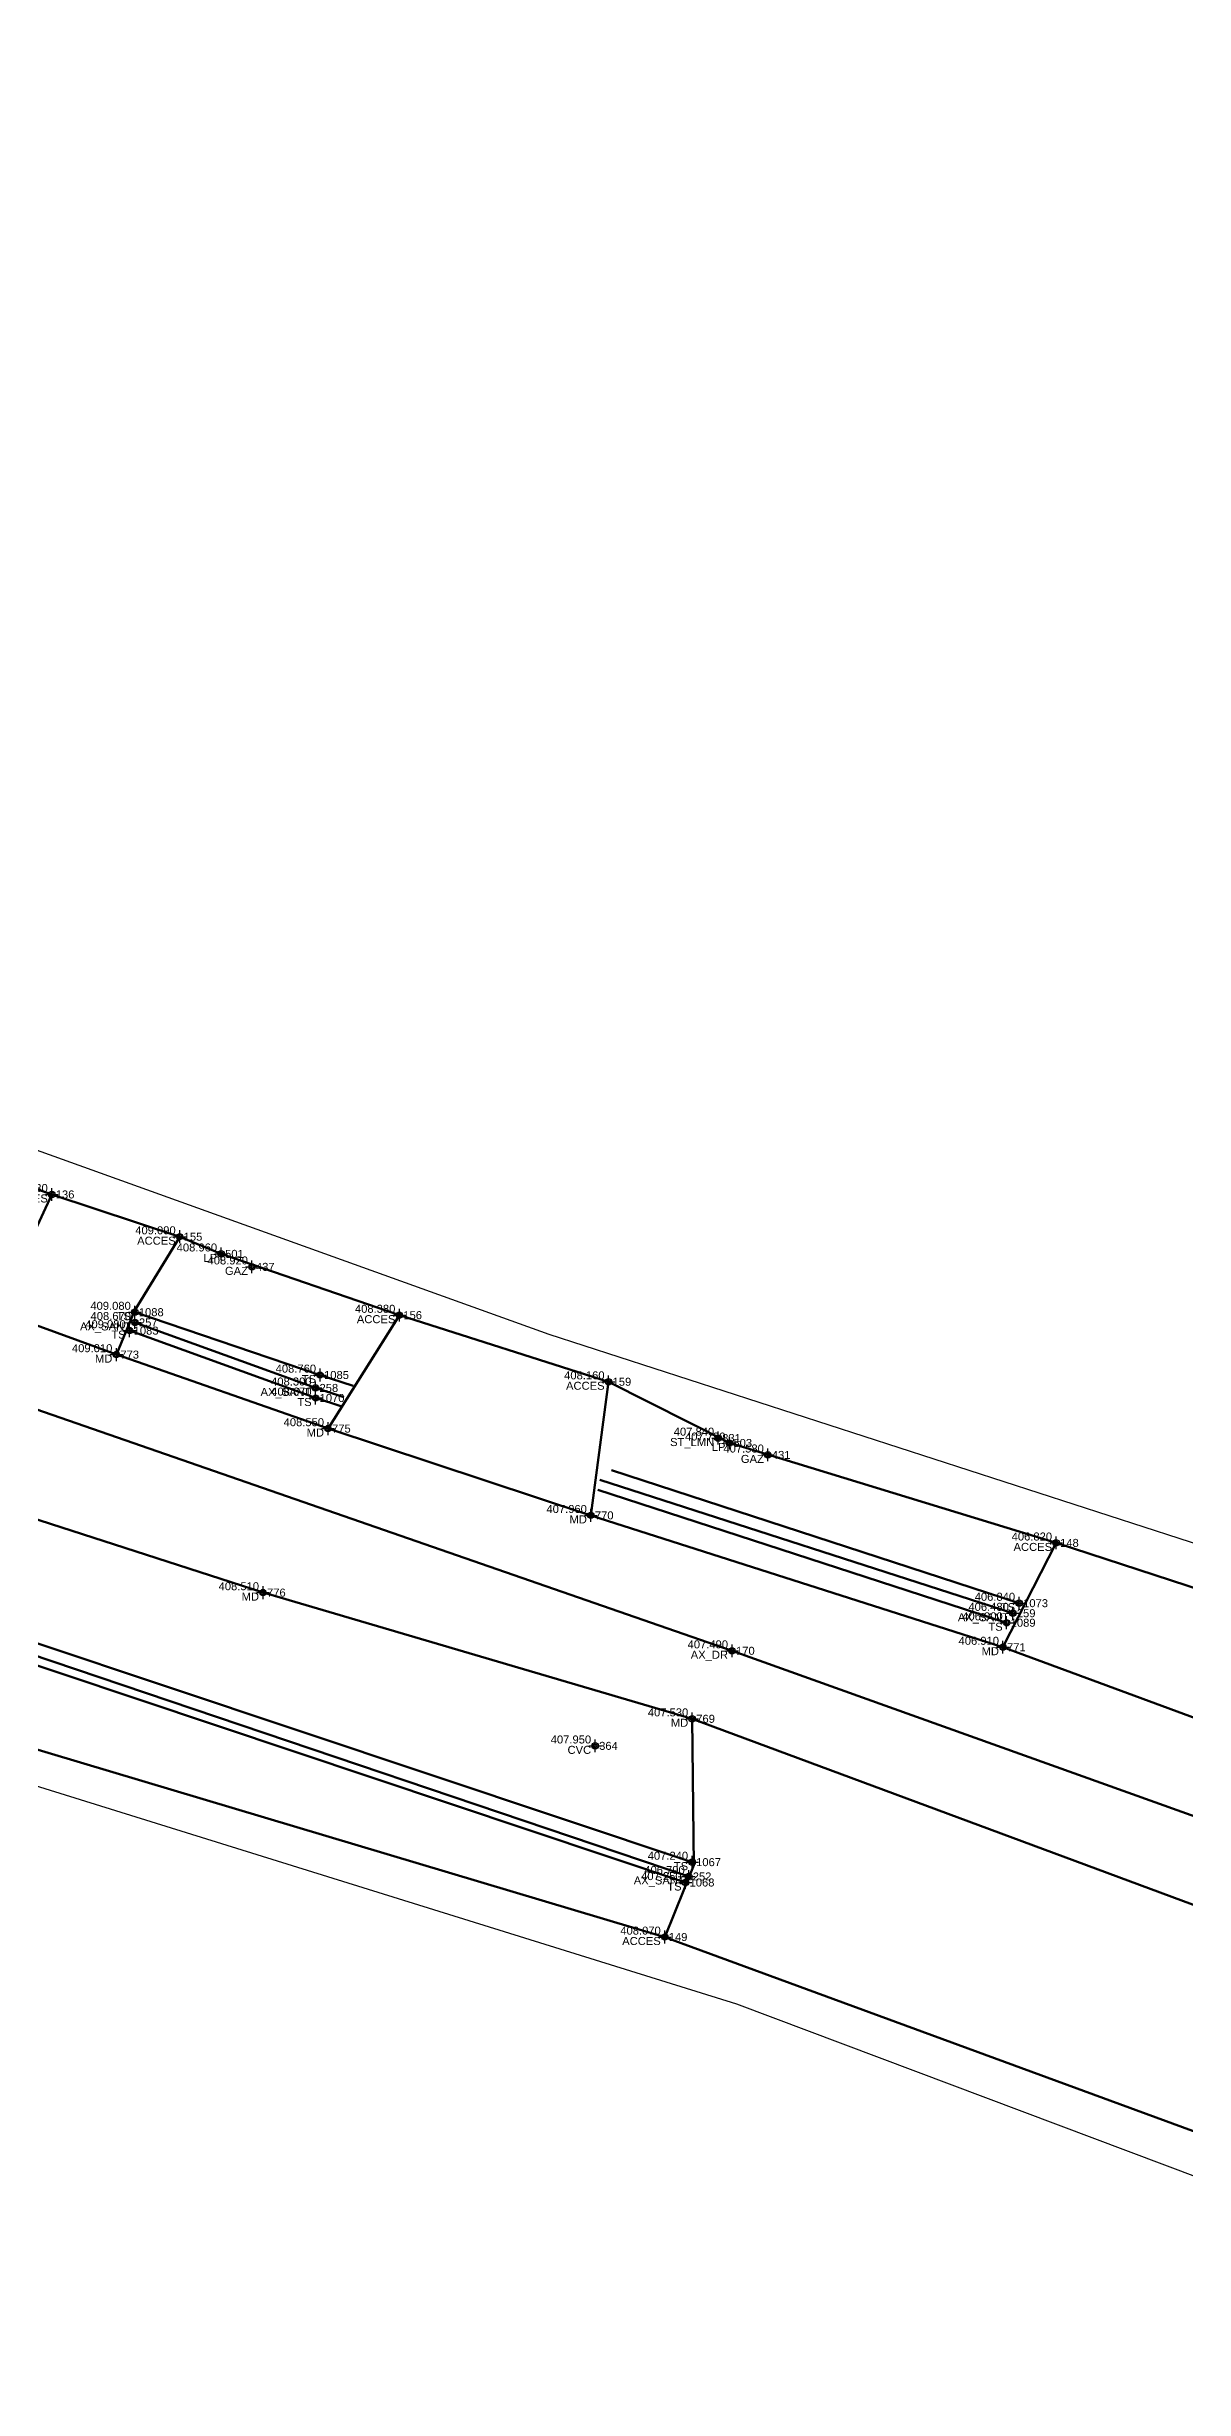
# Model space of a CAD drawing. Extents: x 396921 to 401273, y 555385 to 556691.
# Drawn here: x 397340.8 to 397376.4, y 556610.6 to 556683.8 of the extents above; entities that cross this region are included whole.
import ezdxf
from ezdxf.enums import TextEntityAlignment as Align

# ---------------------------------------------------------------- set-up
doc = ezdxf.new("R2010")
doc.units = 0
doc.header["$PDMODE"] = 34
doc.header["$PDSIZE"] = 0.2
for name, color, linetype in [('Boundary', 30, 'Continuous'), ('TOPO_CERC', 1, 'Continuous'), ('TOPO_CODE', 7, 'Continuous'), ('TOPO_ELEVATION', 7, 'Continuous'), ('TOPO_POINT_ID', 7, 'Continuous'), ('TOPO_POINTS', 7, 'Continuous'), ('TOPO_SYMBOL', 1, 'Continuous')]:
    doc.layers.add(name, color=color, linetype=linetype)
doc.layers.add('RO-LINES-LIN', color=7, linetype='Continuous', lineweight=25)
doc.styles.get("Standard").update_dxf_attribs({"font": 'arial.ttf'})

# ---------------------------------------------------------------- blocks, each defined once
blk = doc.blocks.new('PUNCTOPO')
at = {"layer": 'TOPO_CERC'}
blk.add_circle((0, 0), 0.25, dxfattribs=at)
at = {"layer": 'TOPO_SYMBOL'}
blk.add_point((0, 0), dxfattribs=at)

msp = doc.modelspace()

# ---------------------------------------------------------------- linework, layer by layer
at = {"layer": 'Boundary'}
for points in [[(397390.399, 556632.578), (397356.519, 556643.552), (397324.524, 556655.064), (397305.356, 556659.811), (397263.768, 556669.917), (397237.952, 556675.441), (397232.415, 556676.579), (397228.374, 556671.221), (397225.482, 556672.412), (397208.629, 556666.324), (397187.514, 556659.938), (397167.587, 556660.448), (397154.639, 556662.361), (397146.898, 556663.891), (397123.352, 556667.975), (397116.249, 556669.421), (397110.095, 556670.414), (397098.96, 556673.16), (397088.794, 556674.922), (397085.063, 556676.265)], [(397319.101, 556441.045), (397321.6, 556450.569), (397326.996, 556458.985), (397330.022, 556492.739), (397330.67, 556503.776), (397330.346, 556515.266), (397327.749, 556527.266), (397316.461, 556550.971), (397307.492, 556568.744), (397302.52, 556581.984), (397305.056, 556606.927), (397308.352, 556621.196), (397313.653, 556628.178), (397321.316, 556632.763), (397333.511, 556631.63), (397362.372, 556622.639), (397392.418, 556611.332)]]:
    msp.add_lwpolyline(points, dxfattribs=at)
at = {"layer": 'RO-LINES-LIN', "lineweight": 50}
for points in [[(397422.389, 556612.098, 403.37), (397362.233, 556633.672, 407.49), (397323.4, 556647.15, 410.92), (397301.82, 556652.167, 412.53), (397288.032, 556655.693, 413.73), (397275.785, 556658.077, 414.92), (397251.177, 556662.586, 417.88), (397244.36, 556663.188, 418.67), (397232.668, 556662.459, 419.94), (397207.011, 556657.761, 422.19), (397187.117, 556655.703, 423.93), (397149.289, 556657.998, 427.68), (397124.293, 556663.588, 429.58), (397086.569, 556671.417, 432.33), (397058.919, 556672.151, 434.85), (397051.505, 556671.579, 435.43), (397026.182, 556669.28, 437.08), (396989.486, 556677.616, 438.9), (396979.834, 556678.246, 439.48), (396949.033, 556683.784, 440.81)], [(397277.805, 556665.592, 414.9), (397278.655, 556660.475, 414.64), (397281.113, 556659.363, 414.43), (397292.405, 556657.196, 413.34), (397300.77, 556655.606, 412.61), (397306.595, 556654.028, 412.18), (397314.862, 556652.446, 411.64), (397320.281, 556650.915, 411.24), (397339.297, 556644.28, 409.27), (397343.008, 556642.925, 409.01), (397349.618, 556640.613, 408.55), (397357.826, 556637.902, 407.96), (397370.694, 556633.784, 406.91), (397382.169, 556629.548, 406.08)], [(397340.991, 556647.929, 409.23), (397331.754, 556651.235, 410.05), (397331.619, 556651.266, 410.08), (397325.41, 556653.884, 410.97), (397324.714, 556653.99, 410.54), (397322.425, 556654.54, 411.09), (397322.171, 556654.54, 410.63)], [(397339.297, 556644.28, 409.27), (397340.991, 556647.929, 409.23), (397344.985, 556646.609, 409.09), (397343.576, 556644.292, 409.038), (397343.008, 556642.925, 409.01)], [(397344.985, 556646.609, 409.09), (397340.991, 556647.929, 409.23)], [(397310.741, 556556.931, 419.51), (397305.841, 556566.862, 418.75), (397302.198, 556574.434, 418.27), (397298.19, 556582.875, 417.7), (397298.961, 556591.516, 416.95), (397301.001, 556606.369, 415.77), (397301.092, 556612.41, 415.27), (397302.062, 556641.697, 412.83), (397304.355, 556646.632, 412.37), (397312.061, 556646.968, 411.78), (397347.588, 556635.489, 408.51), (397360.991, 556631.547, 407.53), (397383.6, 556623.153, 405.84)], [(397346.279, 556646.073, 408.96), (397344.985, 556646.609, 409.09)], [(397351.845, 556644.157, 408.38), (397346.279, 556646.073, 408.96)], [(397343.584, 556644.25, 409.08), (397349.369, 556642.288, 408.76)], [(397349.227, 556641.884, 408.3), (397343.589, 556643.93, 408.67)], [(397349.618, 556640.613, 408.55), (397351.845, 556644.157, 408.38), (397358.378, 556642.077, 408.16), (397357.826, 556637.902, 407.96)], [(397343.423, 556643.675, 409.08), (397349.23, 556641.57, 408.67)], [(397350.115, 556641.597, 408.226), (397349.227, 556641.884, 408.3)], [(397349.369, 556642.288, 408.76), (397350.407, 556641.949, 408.669)], [(397372.352, 556637.042, 406.82), (397362.153, 556640.165, 407.79), (397358.378, 556642.077, 408.16)], [(397349.23, 556641.57, 408.67), (397350.019, 556641.313, 408.605)], [(397324.041, 556639.42, 410.24), (397324.041, 556639.42, 410.24), (397324.041, 556639.42, 410.24), (397360.987, 556627.068, 407.24)], [(397317.267, 556634.137, 411.67), (397324.172, 556638.69, 410.16), (397360.782, 556626.432, 407.25)], [(397360.881, 556626.621, 406.79), (397324.049, 556639.071, 409.79), (397317.896, 556635.112, 410.96)], [(397358.047, 556638.701, 407.947), (397370.809, 556634.548, 406.9)], [(397371.002, 556634.845, 406.48), (397358.104, 556639.014, 407.558)], [(397358.469, 556639.316, 407.96), (397371.198, 556635.159, 406.84)], [(397370.694, 556633.784, 406.91), (397372.352, 556637.042, 406.82), (397383.094, 556633.532, 406.19), (397382.445, 556631.203, 406.125), (397382.169, 556629.548, 406.08)], [(397360.132, 556624.729, 408.07), (397333.206, 556632.77, 410.92), (397324.351, 556634.219, 411.26), (397319.271, 556633.032, 411.62), (397313.143, 556629.166, 412.71)], [(397383.6, 556623.153, 405.84), (397381.036, 556617.047, 406.61), (397360.132, 556624.729, 408.07), (397361.041, 556626.971, 407.883), (397360.991, 556631.547, 407.53)]]:
    msp.add_polyline3d(points, dxfattribs=at)

# ---------------------------------------------------------------- block references
at = {"layer": 'TOPO_POINTS'}
ref = msp.add_blockref('PUNCTOPO', (397340.991, 556647.929, 409.23), dxfattribs=dict(at, xscale=0.25, yscale=0.25, zscale=0.25))
ref.add_attrib('POINT', '136', dxfattribs={"layer": 'TOPO_POINT_ID', "height": 0.25}).set_placement((397341.116, 556647.929, 409.23), align=Align.MIDDLE_LEFT)
ref.add_attrib('ELEVATION', '409.230', dxfattribs={"layer": 'TOPO_ELEVATION', "height": 0.25}).set_placement((397340.866, 556647.929, 409.23), align=Align.BOTTOM_RIGHT)
ref.add_attrib('CODE', 'ACCES', dxfattribs={"layer": 'TOPO_CODE', "height": 0.25}).set_placement((397340.866, 556647.929, 409.23), align=Align.TOP_RIGHT)
ref = msp.add_blockref('PUNCTOPO', (397344.985, 556646.609, 409.09), dxfattribs=dict(at, xscale=0.25, yscale=0.25, zscale=0.25))
ref.add_attrib('POINT', '155', dxfattribs={"layer": 'TOPO_POINT_ID', "height": 0.25}).set_placement((397345.11, 556646.609, 409.09), align=Align.MIDDLE_LEFT)
ref.add_attrib('ELEVATION', '409.090', dxfattribs={"layer": 'TOPO_ELEVATION', "height": 0.25}).set_placement((397344.86, 556646.609, 409.09), align=Align.BOTTOM_RIGHT)
ref.add_attrib('CODE', 'ACCES', dxfattribs={"layer": 'TOPO_CODE', "height": 0.25}).set_placement((397344.86, 556646.609, 409.09), align=Align.TOP_RIGHT)
ref = msp.add_blockref('PUNCTOPO', (397346.279, 556646.073, 408.96), dxfattribs=dict(at, xscale=0.25, yscale=0.25, zscale=0.25))
ref.add_attrib('POINT', '501', dxfattribs={"layer": 'TOPO_POINT_ID', "height": 0.25}).set_placement((397346.404, 556646.073, 408.96), align=Align.MIDDLE_LEFT)
ref.add_attrib('ELEVATION', '408.960', dxfattribs={"layer": 'TOPO_ELEVATION', "height": 0.25}).set_placement((397346.154, 556646.073, 408.96), align=Align.BOTTOM_RIGHT)
ref.add_attrib('CODE', 'LP', dxfattribs={"layer": 'TOPO_CODE', "height": 0.25}).set_placement((397346.154, 556646.073, 408.96), align=Align.TOP_RIGHT)
ref = msp.add_blockref('PUNCTOPO', (397347.242, 556645.667, 408.92), dxfattribs=dict(at, xscale=0.25, yscale=0.25, zscale=0.25))
ref.add_attrib('POINT', '437', dxfattribs={"layer": 'TOPO_POINT_ID', "height": 0.25}).set_placement((397347.367, 556645.667, 408.92), align=Align.MIDDLE_LEFT)
ref.add_attrib('ELEVATION', '408.920', dxfattribs={"layer": 'TOPO_ELEVATION', "height": 0.25}).set_placement((397347.117, 556645.667, 408.92), align=Align.BOTTOM_RIGHT)
ref.add_attrib('CODE', 'GAZ', dxfattribs={"layer": 'TOPO_CODE', "height": 0.25}).set_placement((397347.117, 556645.667, 408.92), align=Align.TOP_RIGHT)
ref = msp.add_blockref('PUNCTOPO', (397343.584, 556644.25, 409.08), dxfattribs=dict(at, xscale=0.25, yscale=0.25, zscale=0.25))
ref.add_attrib('POINT', '1088', dxfattribs={"layer": 'TOPO_POINT_ID', "height": 0.25}).set_placement((397343.709, 556644.25, 409.08), align=Align.MIDDLE_LEFT)
ref.add_attrib('ELEVATION', '409.080', dxfattribs={"layer": 'TOPO_ELEVATION', "height": 0.25}).set_placement((397343.459, 556644.25, 409.08), align=Align.BOTTOM_RIGHT)
ref.add_attrib('CODE', 'TS', dxfattribs={"layer": 'TOPO_CODE', "height": 0.25}).set_placement((397343.459, 556644.25, 409.08), align=Align.TOP_RIGHT)
ref = msp.add_blockref('PUNCTOPO', (397343.589, 556643.93, 408.67), dxfattribs=dict(at, xscale=0.25, yscale=0.25, zscale=0.25))
ref.add_attrib('POINT', '257', dxfattribs={"layer": 'TOPO_POINT_ID', "height": 0.25}).set_placement((397343.714, 556643.93, 408.67), align=Align.MIDDLE_LEFT)
ref.add_attrib('ELEVATION', '408.670', dxfattribs={"layer": 'TOPO_ELEVATION', "height": 0.25}).set_placement((397343.464, 556643.93, 408.67), align=Align.BOTTOM_RIGHT)
ref.add_attrib('CODE', 'AX_SANT', dxfattribs={"layer": 'TOPO_CODE', "height": 0.25}).set_placement((397343.464, 556643.93, 408.67), align=Align.TOP_RIGHT)
ref = msp.add_blockref('PUNCTOPO', (397343.423, 556643.675, 409.08), dxfattribs=dict(at, xscale=0.25, yscale=0.25, zscale=0.25))
ref.add_attrib('POINT', '1083', dxfattribs={"layer": 'TOPO_POINT_ID', "height": 0.25}).set_placement((397343.548, 556643.675, 409.08), align=Align.MIDDLE_LEFT)
ref.add_attrib('ELEVATION', '409.080', dxfattribs={"layer": 'TOPO_ELEVATION', "height": 0.25}).set_placement((397343.298, 556643.675, 409.08), align=Align.BOTTOM_RIGHT)
ref.add_attrib('CODE', 'TS', dxfattribs={"layer": 'TOPO_CODE', "height": 0.25}).set_placement((397343.298, 556643.675, 409.08), align=Align.TOP_RIGHT)
ref = msp.add_blockref('PUNCTOPO', (397351.845, 556644.157, 408.38), dxfattribs=dict(at, xscale=0.25, yscale=0.25, zscale=0.25))
ref.add_attrib('POINT', '156', dxfattribs={"layer": 'TOPO_POINT_ID', "height": 0.25}).set_placement((397351.97, 556644.157, 408.38), align=Align.MIDDLE_LEFT)
ref.add_attrib('ELEVATION', '408.380', dxfattribs={"layer": 'TOPO_ELEVATION', "height": 0.25}).set_placement((397351.72, 556644.157, 408.38), align=Align.BOTTOM_RIGHT)
ref.add_attrib('CODE', 'ACCES', dxfattribs={"layer": 'TOPO_CODE', "height": 0.25}).set_placement((397351.72, 556644.157, 408.38), align=Align.TOP_RIGHT)
ref = msp.add_blockref('PUNCTOPO', (397343.008, 556642.925, 409.01), dxfattribs=dict(at, xscale=0.25, yscale=0.25, zscale=0.25))
ref.add_attrib('POINT', '773', dxfattribs={"layer": 'TOPO_POINT_ID', "height": 0.25}).set_placement((397343.133, 556642.925, 409.01), align=Align.MIDDLE_LEFT)
ref.add_attrib('ELEVATION', '409.010', dxfattribs={"layer": 'TOPO_ELEVATION', "height": 0.25}).set_placement((397342.883, 556642.925, 409.01), align=Align.BOTTOM_RIGHT)
ref.add_attrib('CODE', 'MD', dxfattribs={"layer": 'TOPO_CODE', "height": 0.25}).set_placement((397342.883, 556642.925, 409.01), align=Align.TOP_RIGHT)
ref = msp.add_blockref('PUNCTOPO', (397349.369, 556642.288, 408.76), dxfattribs=dict(at, xscale=0.25, yscale=0.25, zscale=0.25))
ref.add_attrib('POINT', '1085', dxfattribs={"layer": 'TOPO_POINT_ID', "height": 0.25}).set_placement((397349.494, 556642.288, 408.76), align=Align.MIDDLE_LEFT)
ref.add_attrib('ELEVATION', '408.760', dxfattribs={"layer": 'TOPO_ELEVATION', "height": 0.25}).set_placement((397349.244, 556642.288, 408.76), align=Align.BOTTOM_RIGHT)
ref.add_attrib('CODE', 'TS', dxfattribs={"layer": 'TOPO_CODE', "height": 0.25}).set_placement((397349.244, 556642.288, 408.76), align=Align.TOP_RIGHT)
ref = msp.add_blockref('PUNCTOPO', (397358.378, 556642.077, 408.16), dxfattribs=dict(at, xscale=0.25, yscale=0.25, zscale=0.25))
ref.add_attrib('POINT', '159', dxfattribs={"layer": 'TOPO_POINT_ID', "height": 0.25}).set_placement((397358.503, 556642.077, 408.16), align=Align.MIDDLE_LEFT)
ref.add_attrib('ELEVATION', '408.160', dxfattribs={"layer": 'TOPO_ELEVATION', "height": 0.25}).set_placement((397358.253, 556642.077, 408.16), align=Align.BOTTOM_RIGHT)
ref.add_attrib('CODE', 'ACCES', dxfattribs={"layer": 'TOPO_CODE', "height": 0.25}).set_placement((397358.253, 556642.077, 408.16), align=Align.TOP_RIGHT)
ref = msp.add_blockref('PUNCTOPO', (397349.227, 556641.884, 408.3), dxfattribs=dict(at, xscale=0.25, yscale=0.25, zscale=0.25))
ref.add_attrib('POINT', '258', dxfattribs={"layer": 'TOPO_POINT_ID', "height": 0.25}).set_placement((397349.352, 556641.884, 408.3), align=Align.MIDDLE_LEFT)
ref.add_attrib('ELEVATION', '408.300', dxfattribs={"layer": 'TOPO_ELEVATION', "height": 0.25}).set_placement((397349.102, 556641.884, 408.3), align=Align.BOTTOM_RIGHT)
ref.add_attrib('CODE', 'AX_SANT', dxfattribs={"layer": 'TOPO_CODE', "height": 0.25}).set_placement((397349.102, 556641.884, 408.3), align=Align.TOP_RIGHT)
ref = msp.add_blockref('PUNCTOPO', (397349.23, 556641.57, 408.67), dxfattribs=dict(at, xscale=0.25, yscale=0.25, zscale=0.25))
ref.add_attrib('POINT', '1070', dxfattribs={"layer": 'TOPO_POINT_ID', "height": 0.25}).set_placement((397349.355, 556641.57, 408.67), align=Align.MIDDLE_LEFT)
ref.add_attrib('ELEVATION', '408.670', dxfattribs={"layer": 'TOPO_ELEVATION', "height": 0.25}).set_placement((397349.105, 556641.57, 408.67), align=Align.BOTTOM_RIGHT)
ref.add_attrib('CODE', 'TS', dxfattribs={"layer": 'TOPO_CODE', "height": 0.25}).set_placement((397349.105, 556641.57, 408.67), align=Align.TOP_RIGHT)
ref = msp.add_blockref('PUNCTOPO', (397349.618, 556640.613, 408.55), dxfattribs=dict(at, xscale=0.25, yscale=0.25, zscale=0.25))
ref.add_attrib('POINT', '775', dxfattribs={"layer": 'TOPO_POINT_ID', "height": 0.25}).set_placement((397349.743, 556640.613, 408.55), align=Align.MIDDLE_LEFT)
ref.add_attrib('ELEVATION', '408.550', dxfattribs={"layer": 'TOPO_ELEVATION', "height": 0.25}).set_placement((397349.493, 556640.613, 408.55), align=Align.BOTTOM_RIGHT)
ref.add_attrib('CODE', 'MD', dxfattribs={"layer": 'TOPO_CODE', "height": 0.25}).set_placement((397349.493, 556640.613, 408.55), align=Align.TOP_RIGHT)
ref = msp.add_blockref('PUNCTOPO', (397361.801, 556640.318, 407.84), dxfattribs=dict(at, xscale=0.25, yscale=0.25, zscale=0.25))
ref.add_attrib('POINT', '831', dxfattribs={"layer": 'TOPO_POINT_ID', "height": 0.25}).set_placement((397361.926, 556640.318, 407.84), align=Align.MIDDLE_LEFT)
ref.add_attrib('ELEVATION', '407.840', dxfattribs={"layer": 'TOPO_ELEVATION', "height": 0.25}).set_placement((397361.676, 556640.318, 407.84), align=Align.BOTTOM_RIGHT)
ref.add_attrib('CODE', 'ST_LMN', dxfattribs={"layer": 'TOPO_CODE', "height": 0.25}).set_placement((397361.676, 556640.318, 407.84), align=Align.TOP_RIGHT)
ref = msp.add_blockref('PUNCTOPO', (397362.153, 556640.165, 407.79), dxfattribs=dict(at, xscale=0.25, yscale=0.25, zscale=0.25))
ref.add_attrib('POINT', '503', dxfattribs={"layer": 'TOPO_POINT_ID', "height": 0.25}).set_placement((397362.278, 556640.165, 407.79), align=Align.MIDDLE_LEFT)
ref.add_attrib('ELEVATION', '407.790', dxfattribs={"layer": 'TOPO_ELEVATION', "height": 0.25}).set_placement((397362.028, 556640.165, 407.79), align=Align.BOTTOM_RIGHT)
ref.add_attrib('CODE', 'LP', dxfattribs={"layer": 'TOPO_CODE', "height": 0.25}).set_placement((397362.028, 556640.165, 407.79), align=Align.TOP_RIGHT)
ref = msp.add_blockref('PUNCTOPO', (397363.352, 556639.791, 407.58), dxfattribs=dict(at, xscale=0.25, yscale=0.25, zscale=0.25))
ref.add_attrib('POINT', '431', dxfattribs={"layer": 'TOPO_POINT_ID', "height": 0.25}).set_placement((397363.477, 556639.791, 407.58), align=Align.MIDDLE_LEFT)
ref.add_attrib('ELEVATION', '407.580', dxfattribs={"layer": 'TOPO_ELEVATION', "height": 0.25}).set_placement((397363.227, 556639.791, 407.58), align=Align.BOTTOM_RIGHT)
ref.add_attrib('CODE', 'GAZ', dxfattribs={"layer": 'TOPO_CODE', "height": 0.25}).set_placement((397363.227, 556639.791, 407.58), align=Align.TOP_RIGHT)
ref = msp.add_blockref('PUNCTOPO', (397357.826, 556637.902, 407.96), dxfattribs=dict(at, xscale=0.25, yscale=0.25, zscale=0.25))
ref.add_attrib('POINT', '770', dxfattribs={"layer": 'TOPO_POINT_ID', "height": 0.25}).set_placement((397357.951, 556637.902, 407.96), align=Align.MIDDLE_LEFT)
ref.add_attrib('ELEVATION', '407.960', dxfattribs={"layer": 'TOPO_ELEVATION', "height": 0.25}).set_placement((397357.701, 556637.902, 407.96), align=Align.BOTTOM_RIGHT)
ref.add_attrib('CODE', 'MD', dxfattribs={"layer": 'TOPO_CODE', "height": 0.25}).set_placement((397357.701, 556637.902, 407.96), align=Align.TOP_RIGHT)
ref = msp.add_blockref('PUNCTOPO', (397372.352, 556637.042, 406.82), dxfattribs=dict(at, xscale=0.25, yscale=0.25, zscale=0.25))
ref.add_attrib('POINT', '148', dxfattribs={"layer": 'TOPO_POINT_ID', "height": 0.25}).set_placement((397372.477, 556637.042, 406.82), align=Align.MIDDLE_LEFT)
ref.add_attrib('ELEVATION', '406.820', dxfattribs={"layer": 'TOPO_ELEVATION', "height": 0.25}).set_placement((397372.227, 556637.042, 406.82), align=Align.BOTTOM_RIGHT)
ref.add_attrib('CODE', 'ACCES', dxfattribs={"layer": 'TOPO_CODE', "height": 0.25}).set_placement((397372.227, 556637.042, 406.82), align=Align.TOP_RIGHT)
ref = msp.add_blockref('PUNCTOPO', (397347.588, 556635.489, 408.51), dxfattribs=dict(at, xscale=0.25, yscale=0.25, zscale=0.25))
ref.add_attrib('POINT', '776', dxfattribs={"layer": 'TOPO_POINT_ID', "height": 0.25}).set_placement((397347.713, 556635.489, 408.51), align=Align.MIDDLE_LEFT)
ref.add_attrib('ELEVATION', '408.510', dxfattribs={"layer": 'TOPO_ELEVATION', "height": 0.25}).set_placement((397347.463, 556635.489, 408.51), align=Align.BOTTOM_RIGHT)
ref.add_attrib('CODE', 'MD', dxfattribs={"layer": 'TOPO_CODE', "height": 0.25}).set_placement((397347.463, 556635.489, 408.51), align=Align.TOP_RIGHT)
ref = msp.add_blockref('PUNCTOPO', (397371.002, 556634.845, 406.48), dxfattribs=dict(at, xscale=0.25, yscale=0.25, zscale=0.25))
ref.add_attrib('POINT', '259', dxfattribs={"layer": 'TOPO_POINT_ID', "height": 0.25}).set_placement((397371.127, 556634.845, 406.48), align=Align.MIDDLE_LEFT)
ref.add_attrib('ELEVATION', '406.480', dxfattribs={"layer": 'TOPO_ELEVATION', "height": 0.25}).set_placement((397370.877, 556634.845, 406.48), align=Align.BOTTOM_RIGHT)
ref.add_attrib('CODE', 'AX_SANT', dxfattribs={"layer": 'TOPO_CODE', "height": 0.25}).set_placement((397370.877, 556634.845, 406.48), align=Align.TOP_RIGHT)
ref = msp.add_blockref('PUNCTOPO', (397371.198, 556635.159, 406.84), dxfattribs=dict(at, xscale=0.25, yscale=0.25, zscale=0.25))
ref.add_attrib('POINT', '1073', dxfattribs={"layer": 'TOPO_POINT_ID', "height": 0.25}).set_placement((397371.323, 556635.159, 406.84), align=Align.MIDDLE_LEFT)
ref.add_attrib('ELEVATION', '406.840', dxfattribs={"layer": 'TOPO_ELEVATION', "height": 0.25}).set_placement((397371.073, 556635.159, 406.84), align=Align.BOTTOM_RIGHT)
ref.add_attrib('CODE', 'TS', dxfattribs={"layer": 'TOPO_CODE', "height": 0.25}).set_placement((397371.073, 556635.159, 406.84), align=Align.TOP_RIGHT)
ref = msp.add_blockref('PUNCTOPO', (397370.809, 556634.548, 406.9), dxfattribs=dict(at, xscale=0.25, yscale=0.25, zscale=0.25))
ref.add_attrib('POINT', '1089', dxfattribs={"layer": 'TOPO_POINT_ID', "height": 0.25}).set_placement((397370.934, 556634.548, 406.9), align=Align.MIDDLE_LEFT)
ref.add_attrib('ELEVATION', '406.900', dxfattribs={"layer": 'TOPO_ELEVATION', "height": 0.25}).set_placement((397370.684, 556634.548, 406.9), align=Align.BOTTOM_RIGHT)
ref.add_attrib('CODE', 'TS', dxfattribs={"layer": 'TOPO_CODE', "height": 0.25}).set_placement((397370.684, 556634.548, 406.9), align=Align.TOP_RIGHT)
ref = msp.add_blockref('PUNCTOPO', (397362.233, 556633.672, 407.49), dxfattribs=dict(at, xscale=0.25, yscale=0.25, zscale=0.25))
ref.add_attrib('POINT', '170', dxfattribs={"layer": 'TOPO_POINT_ID', "height": 0.25}).set_placement((397362.358, 556633.672, 407.49), align=Align.MIDDLE_LEFT)
ref.add_attrib('ELEVATION', '407.490', dxfattribs={"layer": 'TOPO_ELEVATION', "height": 0.25}).set_placement((397362.108, 556633.672, 407.49), align=Align.BOTTOM_RIGHT)
ref.add_attrib('CODE', 'AX_DR', dxfattribs={"layer": 'TOPO_CODE', "height": 0.25}).set_placement((397362.108, 556633.672, 407.49), align=Align.TOP_RIGHT)
ref = msp.add_blockref('PUNCTOPO', (397370.694, 556633.784, 406.91), dxfattribs=dict(at, xscale=0.25, yscale=0.25, zscale=0.25))
ref.add_attrib('POINT', '771', dxfattribs={"layer": 'TOPO_POINT_ID', "height": 0.25}).set_placement((397370.819, 556633.784, 406.91), align=Align.MIDDLE_LEFT)
ref.add_attrib('ELEVATION', '406.910', dxfattribs={"layer": 'TOPO_ELEVATION', "height": 0.25}).set_placement((397370.569, 556633.784, 406.91), align=Align.BOTTOM_RIGHT)
ref.add_attrib('CODE', 'MD', dxfattribs={"layer": 'TOPO_CODE', "height": 0.25}).set_placement((397370.569, 556633.784, 406.91), align=Align.TOP_RIGHT)
ref = msp.add_blockref('PUNCTOPO', (397360.991, 556631.547, 407.53), dxfattribs=dict(at, xscale=0.25, yscale=0.25, zscale=0.25))
ref.add_attrib('POINT', '769', dxfattribs={"layer": 'TOPO_POINT_ID', "height": 0.25}).set_placement((397361.116, 556631.547, 407.53), align=Align.MIDDLE_LEFT)
ref.add_attrib('ELEVATION', '407.530', dxfattribs={"layer": 'TOPO_ELEVATION', "height": 0.25}).set_placement((397360.866, 556631.547, 407.53), align=Align.BOTTOM_RIGHT)
ref.add_attrib('CODE', 'MD', dxfattribs={"layer": 'TOPO_CODE', "height": 0.25}).set_placement((397360.866, 556631.547, 407.53), align=Align.TOP_RIGHT)
ref = msp.add_blockref('PUNCTOPO', (397357.959, 556630.701, 407.95), dxfattribs=dict(at, xscale=0.25, yscale=0.25, zscale=0.25))
ref.add_attrib('POINT', '364', dxfattribs={"layer": 'TOPO_POINT_ID', "height": 0.25}).set_placement((397358.084, 556630.701, 407.95), align=Align.MIDDLE_LEFT)
ref.add_attrib('ELEVATION', '407.950', dxfattribs={"layer": 'TOPO_ELEVATION', "height": 0.25}).set_placement((397357.834, 556630.701, 407.95), align=Align.BOTTOM_RIGHT)
ref.add_attrib('CODE', 'CVC', dxfattribs={"layer": 'TOPO_CODE', "height": 0.25}).set_placement((397357.834, 556630.701, 407.95), align=Align.TOP_RIGHT)
ref = msp.add_blockref('PUNCTOPO', (397360.987, 556627.068, 407.24), dxfattribs=dict(at, xscale=0.25, yscale=0.25, zscale=0.25))
ref.add_attrib('POINT', '1067', dxfattribs={"layer": 'TOPO_POINT_ID', "height": 0.25}).set_placement((397361.112, 556627.068, 407.24), align=Align.MIDDLE_LEFT)
ref.add_attrib('ELEVATION', '407.240', dxfattribs={"layer": 'TOPO_ELEVATION', "height": 0.25}).set_placement((397360.862, 556627.068, 407.24), align=Align.BOTTOM_RIGHT)
ref.add_attrib('CODE', 'TS', dxfattribs={"layer": 'TOPO_CODE', "height": 0.25}).set_placement((397360.862, 556627.068, 407.24), align=Align.TOP_RIGHT)
ref = msp.add_blockref('PUNCTOPO', (397360.881, 556626.621, 406.79), dxfattribs=dict(at, xscale=0.25, yscale=0.25, zscale=0.25))
ref.add_attrib('POINT', '252', dxfattribs={"layer": 'TOPO_POINT_ID', "height": 0.25}).set_placement((397361.006, 556626.621, 406.79), align=Align.MIDDLE_LEFT)
ref.add_attrib('ELEVATION', '406.790', dxfattribs={"layer": 'TOPO_ELEVATION', "height": 0.25}).set_placement((397360.756, 556626.621, 406.79), align=Align.BOTTOM_RIGHT)
ref.add_attrib('CODE', 'AX_SANT', dxfattribs={"layer": 'TOPO_CODE', "height": 0.25}).set_placement((397360.756, 556626.621, 406.79), align=Align.TOP_RIGHT)
ref = msp.add_blockref('PUNCTOPO', (397360.782, 556626.432, 407.25), dxfattribs=dict(at, xscale=0.25, yscale=0.25, zscale=0.25))
ref.add_attrib('POINT', '1068', dxfattribs={"layer": 'TOPO_POINT_ID', "height": 0.25}).set_placement((397360.907, 556626.432, 407.25), align=Align.MIDDLE_LEFT)
ref.add_attrib('ELEVATION', '407.250', dxfattribs={"layer": 'TOPO_ELEVATION', "height": 0.25}).set_placement((397360.657, 556626.432, 407.25), align=Align.BOTTOM_RIGHT)
ref.add_attrib('CODE', 'TS', dxfattribs={"layer": 'TOPO_CODE', "height": 0.25}).set_placement((397360.657, 556626.432, 407.25), align=Align.TOP_RIGHT)
ref = msp.add_blockref('PUNCTOPO', (397360.132, 556624.729, 408.07), dxfattribs=dict(at, xscale=0.25, yscale=0.25, zscale=0.25))
ref.add_attrib('POINT', '149', dxfattribs={"layer": 'TOPO_POINT_ID', "height": 0.25}).set_placement((397360.257, 556624.729, 408.07), align=Align.MIDDLE_LEFT)
ref.add_attrib('ELEVATION', '408.070', dxfattribs={"layer": 'TOPO_ELEVATION', "height": 0.25}).set_placement((397360.007, 556624.729, 408.07), align=Align.BOTTOM_RIGHT)
ref.add_attrib('CODE', 'ACCES', dxfattribs={"layer": 'TOPO_CODE', "height": 0.25}).set_placement((397360.007, 556624.729, 408.07), align=Align.TOP_RIGHT)

doc.saveas('drawing.dxf')
